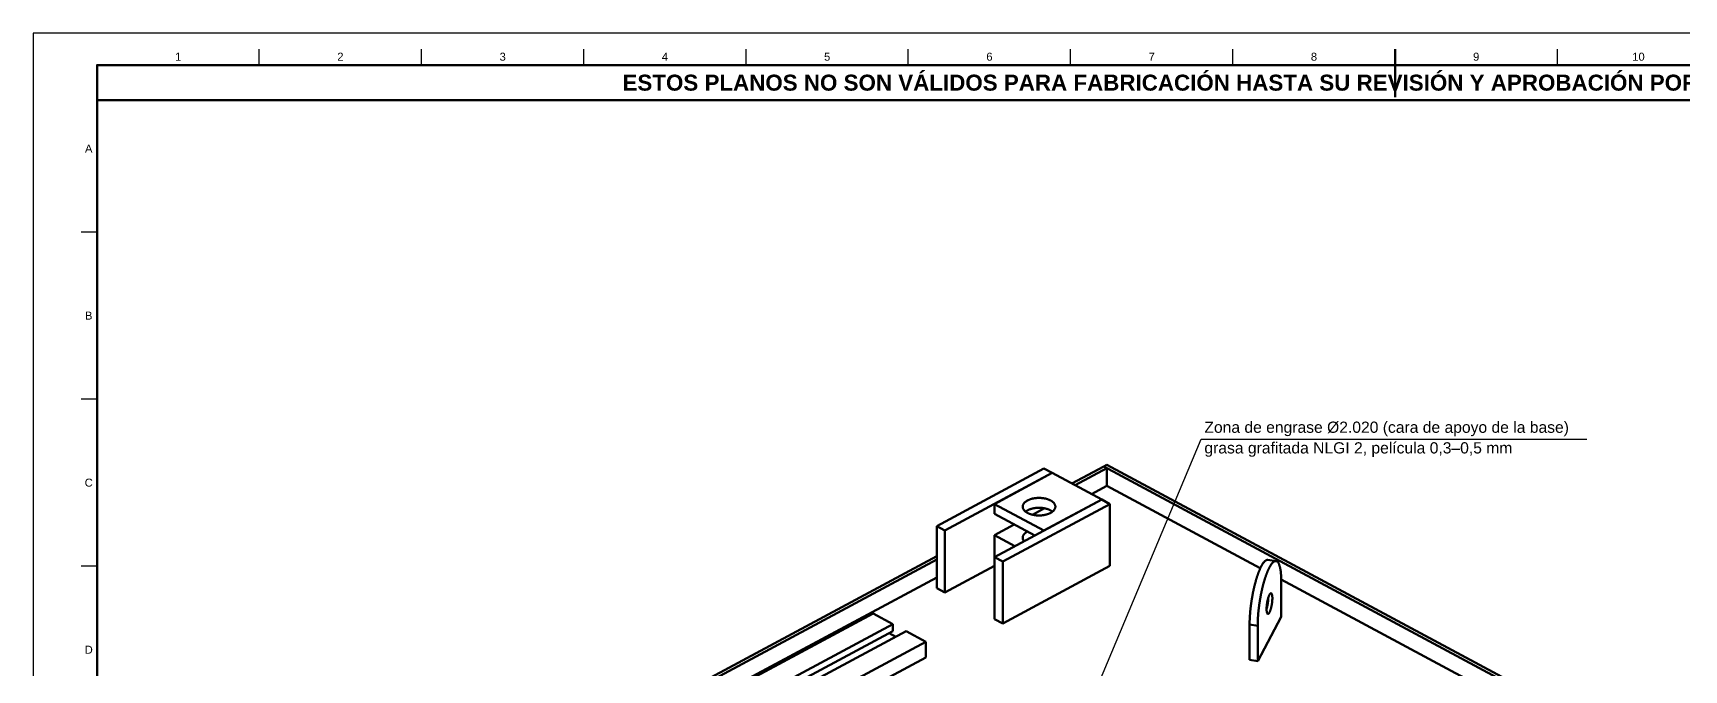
# Model space of a CAD drawing. Header units: millimetres. Extents: x 0 to 841, y 0 to 594.
# Drawn here: x 0 to 516, y 395 to 594 of the extents above; entities that cross this region are included whole.
import ezdxf
from ezdxf.enums import TextEntityAlignment as Align

# ---------------------------------------------------------------- set-up
doc = ezdxf.new("R2010")
doc.units = ezdxf.units.MM
for name, color, linetype, lineweight in [('COTA', 7, 'CONTINUOUS', 25), ('FINA', 7, 'CONTINUOUS', 25), ('MARCO', 7, 'CONTINUOUS', 70), ('TXT', 7, 'CONTINUOUS', 25), ('VIS', 7, 'CONTINUOUS', 50)]:
    doc.layers.add(name, color=color, linetype=linetype, lineweight=lineweight)
doc.styles.add('STD', font='LiberationSans-Regular.ttf')
doc.styles.add('STDB', font='LiberationSans-Bold.ttf')

msp = doc.modelspace()

# ---------------------------------------------------------------- linework, layer by layer
at = {"layer": 'COTA'}
for p, q in [((332.93, 390.96), (364.93, 467.17)), ((364.93, 467.17), (485.43, 467.17))]:
    msp.add_line(p, q, dxfattribs=at)
at = {"layer": 'FINA'}
for p, q in [((70.69, 584), (70.69, 589)), ((121.38, 584), (121.38, 589)), ((172.06, 584), (172.06, 589)), ((222.75, 584), (222.75, 589)), ((273.44, 584), (273.44, 589)), ((324.12, 584), (324.12, 589)), ((374.81, 584), (374.81, 589)), ((425.5, 584), (425.5, 589)), ((476.19, 584), (476.19, 589)), ((20, 531.82), (15, 531.82)), ((20, 479.64), (15, 479.64)), ((20, 427.45), (15, 427.45))]:
    msp.add_line(p, q, dxfattribs=at)
msp.add_lwpolyline([(0, 0), (841, 0), (841, 594), (0, 594)], close=True, dxfattribs=at)
at = {"layer": 'MARCO'}
msp.add_line((425.5, 589), (425.5, 574), dxfattribs=at)
for points in [[(20, 10), (831, 10), (831, 584), (20, 584)], [(20, 573), (831, 573), (831, 584), (20, 584)]]:
    msp.add_lwpolyline(points, close=True, dxfattribs=at)
at = {"layer": 'VIS'}
for points in [[(334.47, 458.61), (335.5, 459.17)], [(335.5, 459.17), (599.5, 317.43)], [(315.82, 457.95), (282.3, 439.96)], [(318.39, 456.57), (284.88, 438.57)], [(318.39, 456.57), (300.35, 446.88)], [(315.82, 457.95), (318.39, 456.57)], [(318.39, 456.57), (333.86, 448.26)], [(324.52, 453.27), (334.47, 458.61)], [(325.56, 452.72), (335.5, 458.06)], [(334.47, 458.61), (598.47, 316.87)], [(334.47, 458.61), (335.5, 458.06)], [(335.5, 452.52), (335.5, 458.06)], [(309.16, 446.05), (309.17, 446.17), (309.18, 446.28), (309.21, 446.4), (309.24, 446.52), (309.28, 446.63), (309.33, 446.74), (309.39, 446.85), (309.45, 446.95), (309.52, 447.05), (309.59, 447.14), (309.67, 447.23), (309.75, 447.32), (309.84, 447.41), (309.93, 447.49), (310.02, 447.56), (310.11, 447.64), (310.21, 447.71), (310.31, 447.78), (310.41, 447.84), (310.51, 447.9), (310.62, 447.96), (310.72, 448.02), (310.83, 448.07), (310.94, 448.12), (311.05, 448.17), (311.16, 448.22), (311.27, 448.26), (311.38, 448.31), (311.5, 448.35), (311.61, 448.39), (311.72, 448.42), (311.84, 448.46), (311.95, 448.49), (312.07, 448.52), (312.19, 448.55), (312.3, 448.58), (312.42, 448.6), (312.54, 448.62), (312.66, 448.65), (312.78, 448.67), (312.89, 448.69), (313.01, 448.7), (313.13, 448.72), (313.25, 448.73), (313.37, 448.74), (313.49, 448.75), (313.61, 448.76), (313.73, 448.77), (313.85, 448.78), (313.97, 448.78), (314.09, 448.78), (314.21, 448.79), (314.33, 448.79), (314.45, 448.78), (314.57, 448.78), (314.69, 448.78), (314.81, 448.77), (314.93, 448.76), (315.05, 448.75), (315.17, 448.74), (315.29, 448.73), (315.41, 448.72), (315.53, 448.7), (315.64, 448.69), (315.76, 448.67), (315.88, 448.65), (316, 448.62), (316.12, 448.6), (316.23, 448.58), (316.35, 448.55), (316.47, 448.52), (316.58, 448.49), (316.7, 448.46), (316.81, 448.42), (316.93, 448.39), (317.04, 448.35), (317.16, 448.31), (317.27, 448.26), (317.38, 448.22), (317.49, 448.17), (317.6, 448.12), (317.71, 448.07), (317.82, 448.02), (317.92, 447.96), (318.03, 447.9), (318.13, 447.84), (318.23, 447.78), (318.33, 447.71), (318.43, 447.64), (318.52, 447.56), (318.61, 447.49), (318.7, 447.41), (318.79, 447.32), (318.87, 447.23), (318.95, 447.14), (319.02, 447.05), (319.09, 446.95), (319.15, 446.85), (319.21, 446.74), (319.26, 446.63), (319.3, 446.52), (319.33, 446.4), (319.35, 446.28), (319.37, 446.17), (319.37, 446.05)], [(330.71, 449.95), (335.5, 452.52)], [(335.5, 452.52), (383.4, 426.81)], [(333.86, 448.26), (300.35, 430.27)], [(300.35, 443.8), (300.35, 446.88)], [(300.35, 446.88), (315.82, 438.57)], [(300.35, 443.8), (312.95, 437.03)], [(336.44, 446.88), (302.93, 428.88)], [(310.66, 444.11), (310.55, 444.17), (310.45, 444.23), (310.34, 444.29), (310.24, 444.36), (310.14, 444.43), (310.05, 444.51), (309.95, 444.59), (309.86, 444.67), (309.77, 444.75), (309.69, 444.84), (309.61, 444.93), (309.53, 445.03), (309.46, 445.13), (309.4, 445.23), (309.34, 445.34), (309.29, 445.45), (309.24, 445.57), (309.21, 445.68), (309.19, 445.8), (309.17, 445.92), (309.16, 446.05)], [(310.04, 444.51), (310.14, 444.58), (310.24, 444.65), (310.34, 444.72), (310.44, 444.78), (310.55, 444.84), (310.65, 444.9), (310.76, 444.96), (310.87, 445.01), (310.98, 445.06), (311.09, 445.11), (311.2, 445.16), (311.31, 445.2), (311.42, 445.24), (311.54, 445.28), (311.65, 445.32), (311.77, 445.36), (311.88, 445.39), (312, 445.42), (312.12, 445.45), (312.23, 445.48), (312.35, 445.51), (312.47, 445.53), (312.59, 445.56), (312.71, 445.58), (312.83, 445.6), (312.95, 445.62), (313.07, 445.63), (313.18, 445.65), (313.3, 445.66), (313.43, 445.67), (313.55, 445.68), (313.67, 445.69), (313.79, 445.7), (313.91, 445.7), (314.03, 445.71), (314.15, 445.71), (314.27, 445.71), (314.39, 445.71), (314.51, 445.71), (314.63, 445.7), (314.75, 445.7), (314.87, 445.69), (314.99, 445.68), (315.11, 445.67), (315.23, 445.66), (315.35, 445.65), (315.47, 445.63), (315.59, 445.62), (315.71, 445.6), (315.83, 445.58), (315.95, 445.56), (316.07, 445.53), (316.19, 445.51), (316.31, 445.48), (316.42, 445.45), (316.54, 445.42), (316.66, 445.39), (316.77, 445.36), (316.89, 445.32), (317, 445.28), (317.12, 445.24), (317.23, 445.2), (317.34, 445.16), (317.45, 445.11), (317.56, 445.06), (317.67, 445.01), (317.78, 444.96), (317.89, 444.9), (317.99, 444.84), (318.1, 444.78), (318.2, 444.72), (318.3, 444.65), (318.4, 444.58), (318.49, 444.51)], [(319.37, 446.05), (319.37, 445.93), (319.35, 445.81), (319.33, 445.69), (319.3, 445.57), (319.25, 445.46), (319.2, 445.35), (319.15, 445.24), (319.08, 445.14), (319.02, 445.04), (318.94, 444.94), (318.86, 444.85), (318.78, 444.76), (318.69, 444.68), (318.6, 444.6), (318.51, 444.52), (318.41, 444.45), (318.32, 444.38), (318.22, 444.31), (318.11, 444.24), (318.01, 444.18), (317.91, 444.12), (317.8, 444.07), (317.69, 444.01), (317.58, 443.96), (317.47, 443.91), (317.36, 443.86), (317.25, 443.82), (317.13, 443.78), (317.02, 443.74), (316.9, 443.7), (316.79, 443.66), (316.67, 443.63), (316.56, 443.6), (316.44, 443.57), (316.32, 443.54), (316.2, 443.51), (316.09, 443.48), (315.97, 443.46), (315.85, 443.44), (315.73, 443.42), (315.61, 443.4), (315.49, 443.38), (315.37, 443.37), (315.25, 443.36), (315.13, 443.34), (315.01, 443.33), (314.89, 443.33), (314.77, 443.32), (314.65, 443.31), (314.53, 443.31), (314.41, 443.31), (314.28, 443.31), (314.16, 443.31), (314.04, 443.31), (313.92, 443.31), (313.8, 443.32), (313.68, 443.32), (313.56, 443.33), (313.44, 443.34), (313.32, 443.35), (313.2, 443.37), (313.08, 443.38), (312.96, 443.4), (312.84, 443.42), (312.72, 443.43), (312.6, 443.46), (312.48, 443.48), (312.36, 443.5), (312.25, 443.53), (312.13, 443.56), (312.01, 443.59), (311.89, 443.62), (311.78, 443.65), (311.66, 443.69), (311.55, 443.73), (311.43, 443.77), (311.32, 443.81), (311.21, 443.85), (311.1, 443.9), (310.99, 443.95), (310.88, 444), (310.77, 444.05), (310.66, 444.11)], [(315.98, 445.55), (312.23, 443.53)], [(333.86, 448.26), (315.82, 438.57)], [(333.86, 448.26), (336.44, 446.88)], [(336.44, 427.56), (336.44, 446.88)], [(282.3, 420.64), (282.3, 439.96)], [(282.3, 439.96), (284.88, 438.57)], [(284.88, 419.25), (284.88, 438.57)], [(306.53, 440.48), (300.35, 437.16)], [(300.35, 430.27), (300.35, 437.16)], [(300.35, 437.16), (306.76, 433.71)], [(309.16, 436.33), (309.17, 436.45), (309.19, 436.57), (309.21, 436.69), (309.24, 436.81), (309.29, 436.92), (309.34, 437.03), (309.4, 437.14), (309.46, 437.24), (309.53, 437.34), (309.61, 437.44), (309.69, 437.53), (309.77, 437.62), (309.86, 437.71), (309.95, 437.79), (310.05, 437.86), (310.14, 437.94), (310.24, 438.01), (310.34, 438.08), (310.45, 438.14), (310.55, 438.2), (310.66, 438.26)], [(309.59, 435.23), (309.52, 435.32), (309.45, 435.42), (309.39, 435.53), (309.33, 435.63), (309.28, 435.74), (309.24, 435.85), (309.21, 435.97), (309.18, 436.09), (309.17, 436.21), (309.16, 436.33)], [(135.53, 351.8), (282.3, 430.6)], [(135.53, 350.7), (282.3, 429.5)], [(300.35, 410.95), (300.35, 430.27)], [(300.35, 430.27), (302.93, 428.88)], [(302.93, 409.57), (302.93, 428.88)], [(385.77, 429.44), (385.65, 429.44), (385.53, 429.43), (385.42, 429.41), (385.3, 429.36), (385.19, 429.31), (385.09, 429.25), (384.99, 429.18), (384.9, 429.1), (384.81, 429.02), (384.72, 428.93), (384.64, 428.85), (384.56, 428.76), (384.49, 428.66), (384.41, 428.57), (384.34, 428.47), (384.27, 428.37), (384.2, 428.27), (384.13, 428.17), (384.07, 428.07), (384.01, 427.97), (383.95, 427.87), (383.88, 427.76), (383.83, 427.66), (383.77, 427.55), (383.71, 427.44), (383.66, 427.34), (383.6, 427.23), (383.55, 427.12), (383.49, 427.01), (383.44, 426.9), (383.39, 426.79), (383.34, 426.68), (383.29, 426.57), (383.24, 426.46), (383.2, 426.35), (383.15, 426.24), (383.1, 426.13), (383.06, 426.02), (383.01, 425.91), (382.97, 425.8), (382.92, 425.68), (382.88, 425.57), (382.84, 425.46), (382.79, 425.34), (382.75, 425.23), (382.71, 425.12), (382.67, 425), (382.63, 424.89), (382.59, 424.78), (382.55, 424.66), (382.51, 424.55), (382.47, 424.43), (382.44, 424.32), (382.4, 424.21), (382.36, 424.09), (382.33, 423.98), (382.29, 423.86), (382.25, 423.75), (382.22, 423.63), (382.18, 423.52), (382.15, 423.4), (382.11, 423.28), (382.08, 423.17), (382.05, 423.05), (382.01, 422.94), (381.98, 422.82), (381.95, 422.7), (381.92, 422.59), (381.88, 422.47), (381.85, 422.36), (381.82, 422.24), (381.79, 422.12), (381.76, 422.01), (381.73, 421.89), (381.7, 421.77), (381.67, 421.66), (381.64, 421.54), (381.61, 421.42), (381.58, 421.3), (381.55, 421.19), (381.53, 421.07), (381.5, 420.95), (381.47, 420.84), (381.44, 420.72), (381.42, 420.6), (381.39, 420.48), (381.36, 420.37), (381.34, 420.25), (381.31, 420.13), (381.28, 420.01), (381.26, 419.89), (381.23, 419.78), (381.21, 419.66), (381.18, 419.54), (381.16, 419.42), (381.14, 419.3), (381.11, 419.19), (381.09, 419.07), (381.07, 418.95), (381.04, 418.83), (381.02, 418.71), (381, 418.59), (380.98, 418.48), (380.95, 418.36), (380.93, 418.24), (380.91, 418.12), (380.89, 418), (380.87, 417.88), (380.85, 417.76), (380.83, 417.64), (380.81, 417.53), (380.79, 417.41), (380.77, 417.29), (380.75, 417.17), (380.73, 417.05), (380.71, 416.93), (380.69, 416.81), (380.67, 416.69), (380.65, 416.57), (380.64, 416.45), (380.62, 416.33), (380.6, 416.21), (380.58, 416.1), (380.57, 415.98), (380.55, 415.86), (380.53, 415.74), (380.52, 415.62), (380.5, 415.5), (380.48, 415.38), (380.47, 415.26), (380.45, 415.14), (380.44, 415.02), (380.42, 414.9), (380.41, 414.78), (380.39, 414.66), (380.38, 414.54), (380.37, 414.42), (380.35, 414.3), (380.34, 414.18), (380.33, 414.06), (380.31, 413.94), (380.3, 413.82), (380.29, 413.7), (380.28, 413.58), (380.27, 413.46), (380.26, 413.34), (380.24, 413.22), (380.23, 413.1), (380.22, 412.98), (380.21, 412.86), (380.2, 412.74), (380.19, 412.62), (380.18, 412.5), (380.18, 412.38), (380.17, 412.26), (380.16, 412.14), (380.15, 412.02), (380.14, 411.9), (380.13, 411.78), (380.13, 411.66), (380.12, 411.54), (380.11, 411.42), (380.11, 411.3), (380.1, 411.18), (380.1, 411.06), (380.09, 410.94), (380.08, 410.81), (380.08, 410.69), (380.08, 410.57), (380.07, 410.45), (380.07, 410.33), (380.06, 410.21), (380.06, 410.09), (380.06, 409.97), (380.06, 409.85), (380.06, 409.73), (380.05, 409.61), (380.05, 409.49), (380.05, 409.37), (380.05, 409.25)], [(388.3, 429.05), (388.18, 429.06), (388.06, 429.05), (387.94, 429.02), (387.83, 428.98), (387.72, 428.92), (387.62, 428.86), (387.52, 428.79), (387.42, 428.71), (387.33, 428.63), (387.25, 428.55), (387.17, 428.46), (387.09, 428.37), (387.01, 428.28), (386.94, 428.18), (386.86, 428.08), (386.79, 427.99), (386.73, 427.89), (386.66, 427.79), (386.59, 427.68), (386.53, 427.58), (386.47, 427.48), (386.41, 427.37), (386.35, 427.27), (386.29, 427.16), (386.24, 427.06), (386.18, 426.95), (386.13, 426.84), (386.07, 426.73), (386.02, 426.63), (385.97, 426.52), (385.92, 426.41), (385.87, 426.3), (385.82, 426.19), (385.77, 426.08), (385.72, 425.97), (385.67, 425.86), (385.63, 425.74), (385.58, 425.63), (385.54, 425.52), (385.49, 425.41), (385.45, 425.3), (385.4, 425.18), (385.36, 425.07), (385.32, 424.96), (385.28, 424.84), (385.24, 424.73), (385.2, 424.62), (385.16, 424.5), (385.12, 424.39), (385.08, 424.28), (385.04, 424.16), (385, 424.05), (384.96, 423.93), (384.92, 423.82), (384.89, 423.7), (384.85, 423.59), (384.81, 423.47), (384.78, 423.36), (384.74, 423.24), (384.71, 423.13), (384.67, 423.01), (384.64, 422.9), (384.6, 422.78), (384.57, 422.67), (384.54, 422.55), (384.5, 422.43), (384.47, 422.32), (384.44, 422.2), (384.41, 422.08), (384.38, 421.97), (384.34, 421.85), (384.31, 421.74), (384.28, 421.62), (384.25, 421.5), (384.22, 421.39), (384.19, 421.27), (384.16, 421.15), (384.13, 421.03), (384.11, 420.92), (384.08, 420.8), (384.05, 420.68), (384.02, 420.57), (383.99, 420.45), (383.97, 420.33), (383.94, 420.21), (383.91, 420.1), (383.89, 419.98), (383.86, 419.86), (383.83, 419.74), (383.81, 419.62), (383.78, 419.51), (383.76, 419.39), (383.73, 419.27), (383.71, 419.15), (383.68, 419.03), (383.66, 418.92), (383.64, 418.8), (383.61, 418.68), (383.59, 418.56), (383.57, 418.44), (383.54, 418.32), (383.52, 418.21), (383.5, 418.09), (383.48, 417.97), (383.46, 417.85), (383.43, 417.73), (383.41, 417.61), (383.39, 417.49), (383.37, 417.38), (383.35, 417.26), (383.33, 417.14), (383.31, 417.02), (383.29, 416.9), (383.27, 416.78), (383.25, 416.66), (383.23, 416.54), (383.21, 416.42), (383.2, 416.3), (383.18, 416.19), (383.16, 416.07), (383.14, 415.95), (383.12, 415.83), (383.11, 415.71), (383.09, 415.59), (383.07, 415.47), (383.06, 415.35), (383.04, 415.23), (383.02, 415.11), (383.01, 414.99), (382.99, 414.87), (382.98, 414.75), (382.96, 414.63), (382.95, 414.51), (382.93, 414.39), (382.92, 414.27), (382.91, 414.15), (382.89, 414.03), (382.88, 413.91), (382.86, 413.79), (382.85, 413.67), (382.84, 413.55), (382.83, 413.43), (382.81, 413.31), (382.8, 413.19), (382.79, 413.07), (382.78, 412.95), (382.77, 412.83), (382.76, 412.71), (382.75, 412.59), (382.74, 412.47), (382.73, 412.35), (382.72, 412.23), (382.71, 412.11), (382.7, 411.99), (382.69, 411.87), (382.68, 411.75), (382.67, 411.63), (382.67, 411.51), (382.66, 411.39), (382.65, 411.27), (382.64, 411.15), (382.64, 411.03), (382.63, 410.91), (382.62, 410.79), (382.62, 410.67), (382.61, 410.55), (382.61, 410.43), (382.6, 410.31), (382.6, 410.19), (382.6, 410.07), (382.59, 409.95), (382.59, 409.83), (382.59, 409.7), (382.58, 409.58), (382.58, 409.46), (382.58, 409.34), (382.58, 409.22), (382.58, 409.1), (382.58, 408.98), (382.58, 408.86)], [(388.3, 429.05), (385.77, 429.44)], [(389.95, 422.71), (389.95, 422.83), (389.95, 422.95), (389.95, 423.07), (389.94, 423.19), (389.94, 423.31), (389.94, 423.43), (389.94, 423.55), (389.93, 423.67), (389.93, 423.79), (389.93, 423.91), (389.92, 424.03), (389.92, 424.15), (389.91, 424.27), (389.9, 424.39), (389.9, 424.51), (389.89, 424.63), (389.88, 424.75), (389.87, 424.87), (389.86, 424.99), (389.85, 425.11), (389.84, 425.23), (389.83, 425.35), (389.82, 425.47), (389.8, 425.59), (389.79, 425.71), (389.77, 425.83), (389.76, 425.95), (389.74, 426.07), (389.72, 426.19), (389.7, 426.31), (389.68, 426.42), (389.66, 426.54), (389.64, 426.66), (389.62, 426.78), (389.59, 426.9), (389.57, 427.01), (389.54, 427.13), (389.51, 427.25), (389.48, 427.36), (389.44, 427.48), (389.41, 427.59), (389.37, 427.71), (389.33, 427.82), (389.29, 427.93), (389.24, 428.04), (389.2, 428.15), (389.14, 428.26), (389.09, 428.37), (389.03, 428.47), (388.96, 428.57), (388.89, 428.67), (388.81, 428.76), (388.72, 428.84), (388.63, 428.91), (388.52, 428.98), (388.41, 429.02), (388.3, 429.05)], [(135.53, 345.16), (282.3, 423.96)], [(300.35, 427.56), (284.88, 419.25)], [(336.44, 427.56), (302.93, 409.57)], [(389.94, 423.29), (506.01, 360.98)], [(282.3, 420.64), (284.88, 419.25)], [(385.76, 412.54), (385.66, 412.6), (385.58, 412.69), (385.53, 412.8), (385.49, 412.91), (385.46, 413.03), (385.43, 413.15), (385.41, 413.26), (385.4, 413.38), (385.38, 413.5), (385.38, 413.62), (385.37, 413.74), (385.36, 413.86), (385.36, 413.98), (385.36, 414.1), (385.36, 414.22), (385.36, 414.34), (385.37, 414.47), (385.37, 414.59), (385.38, 414.71), (385.39, 414.83), (385.4, 414.95), (385.41, 415.07), (385.42, 415.19), (385.43, 415.31), (385.45, 415.43), (385.46, 415.54), (385.48, 415.66), (385.49, 415.78), (385.51, 415.9), (385.53, 416.02), (385.55, 416.14), (385.57, 416.26), (385.59, 416.38), (385.61, 416.5), (385.64, 416.61), (385.66, 416.73), (385.69, 416.85), (385.72, 416.97), (385.74, 417.08), (385.77, 417.2), (385.81, 417.32), (385.84, 417.43), (385.87, 417.55), (385.91, 417.66), (385.94, 417.78), (385.98, 417.89), (386.02, 418), (386.06, 418.12), (386.11, 418.23), (386.16, 418.34), (386.21, 418.45), (386.26, 418.56), (386.32, 418.66), (386.39, 418.76), (386.46, 418.86), (386.54, 418.95), (386.64, 419.01), (386.76, 419.03)], [(386.76, 419.03), (386.87, 418.97), (386.95, 418.87), (387, 418.75), (387.04, 418.63), (387.08, 418.51), (387.1, 418.38), (387.12, 418.25), (387.13, 418.12), (387.15, 418), (387.15, 417.87), (387.16, 417.74), (387.16, 417.61), (387.16, 417.48)], [(389.95, 411.64), (389.95, 422.71)], [(156.93, 356.03), (262.45, 412.69)], [(262.45, 412.69), (268.64, 409.37)], [(385.36, 414.12), (385.4, 414.24), (385.43, 414.36), (385.46, 414.48), (385.49, 414.6), (385.52, 414.72), (385.55, 414.84), (385.58, 414.96), (385.61, 415.08), (385.63, 415.2), (385.66, 415.32), (385.68, 415.44), (385.7, 415.56), (385.72, 415.68), (385.74, 415.8), (385.76, 415.93), (385.78, 416.05), (385.8, 416.17), (385.81, 416.29), (385.83, 416.42), (385.84, 416.54), (385.85, 416.66), (385.86, 416.78), (385.87, 416.91), (385.88, 417.03), (385.89, 417.15), (385.89, 417.28), (385.9, 417.4), (385.9, 417.52), (385.9, 417.65)], [(387.16, 417.48), (387.16, 417.36), (387.16, 417.24), (387.16, 417.12), (387.15, 417), (387.14, 416.88), (387.14, 416.76), (387.13, 416.64), (387.12, 416.52), (387.11, 416.4), (387.09, 416.28), (387.08, 416.16), (387.07, 416.04), (387.05, 415.92), (387.03, 415.8), (387.01, 415.68), (387, 415.56), (386.98, 415.44), (386.96, 415.32), (386.93, 415.2), (386.91, 415.08), (386.89, 414.97), (386.86, 414.85), (386.84, 414.73), (386.81, 414.61), (386.78, 414.5), (386.75, 414.38), (386.72, 414.26), (386.69, 414.15), (386.65, 414.03), (386.62, 413.91), (386.58, 413.8), (386.54, 413.69), (386.5, 413.57), (386.46, 413.46), (386.42, 413.35), (386.37, 413.24), (386.32, 413.13), (386.26, 413.02), (386.2, 412.91), (386.14, 412.81), (386.07, 412.72), (385.98, 412.63), (385.88, 412.56), (385.76, 412.54)], [(163.11, 352.71), (268.64, 409.37)], [(268.64, 409.37), (268.64, 407.15)], [(300.35, 410.95), (302.93, 409.57)], [(382.58, 408.86), (380.05, 409.25)], [(380.05, 409.25), (380.05, 398.17)], [(382.58, 397.79), (389.95, 411.64)], [(382.58, 408.86), (382.58, 397.79)], [(163.11, 350.5), (268.64, 407.15)], [(167.24, 350.5), (272.76, 407.15)], [(173.43, 347.17), (278.95, 403.83)], [(267.49, 406.54), (269.55, 405.43)], [(272.76, 407.15), (278.95, 403.83)], [(278.95, 398.91), (278.95, 403.83)], [(173.43, 342.25), (278.95, 398.91)], [(382.58, 397.79), (380.05, 398.17)]]:
    msp.add_lwpolyline(points, dxfattribs=at)

# ---------------------------------------------------------------- texts
at = {"layer": 'TXT'}
for s, height, style, p in [('1', 2.5, 'STD', (45.34, 586.6)), ('2', 2.5, 'STD', (96.03, 586.6)), ('3', 2.5, 'STD', (146.72, 586.6)), ('4', 2.5, 'STD', (197.41, 586.6)), ('5', 2.5, 'STD', (248.09, 586.6)), ('6', 2.5, 'STD', (298.78, 586.6)), ('7', 2.5, 'STD', (349.47, 586.6)), ('8', 2.5, 'STD', (400.16, 586.6)), ('9', 2.5, 'STD', (450.84, 586.6)), ('10', 2.5, 'STD', (501.53, 586.6)), ('ESTOS PLANOS NO SON VÁLIDOS PARA FABRICACIÓN HASTA SU REVISIÓN Y APROBACIÓN POR UN INGENIERO CALCULISTA HABILITADO.', 5, 'STDB', (425.5, 578.5)), ('A', 2.5, 'STD', (17.4, 557.91)), ('B', 2.5, 'STD', (17.4, 505.73)), ('C', 2.5, 'STD', (17.4, 453.55)), ('D', 2.5, 'STD', (17.4, 401.36))]:
    msp.add_text(s, height=height, dxfattribs=dict(at, style=style)).set_placement(p, align=Align.MIDDLE_CENTER)
at = {"layer": 'TXT', "style": 'STD'}
msp.add_text('Zona de engrase Ø2.020 (cara de apoyo de la base)', height=3.5, dxfattribs=at).set_placement((365.93, 468.07), align=Align.BOTTOM_LEFT)
msp.add_text('grasa grafitada NLGI 2, película 0,3–0,5 mm', height=3.5, dxfattribs=at).set_placement((365.93, 466.17), align=Align.TOP_LEFT)

doc.saveas('drawing.dxf')
